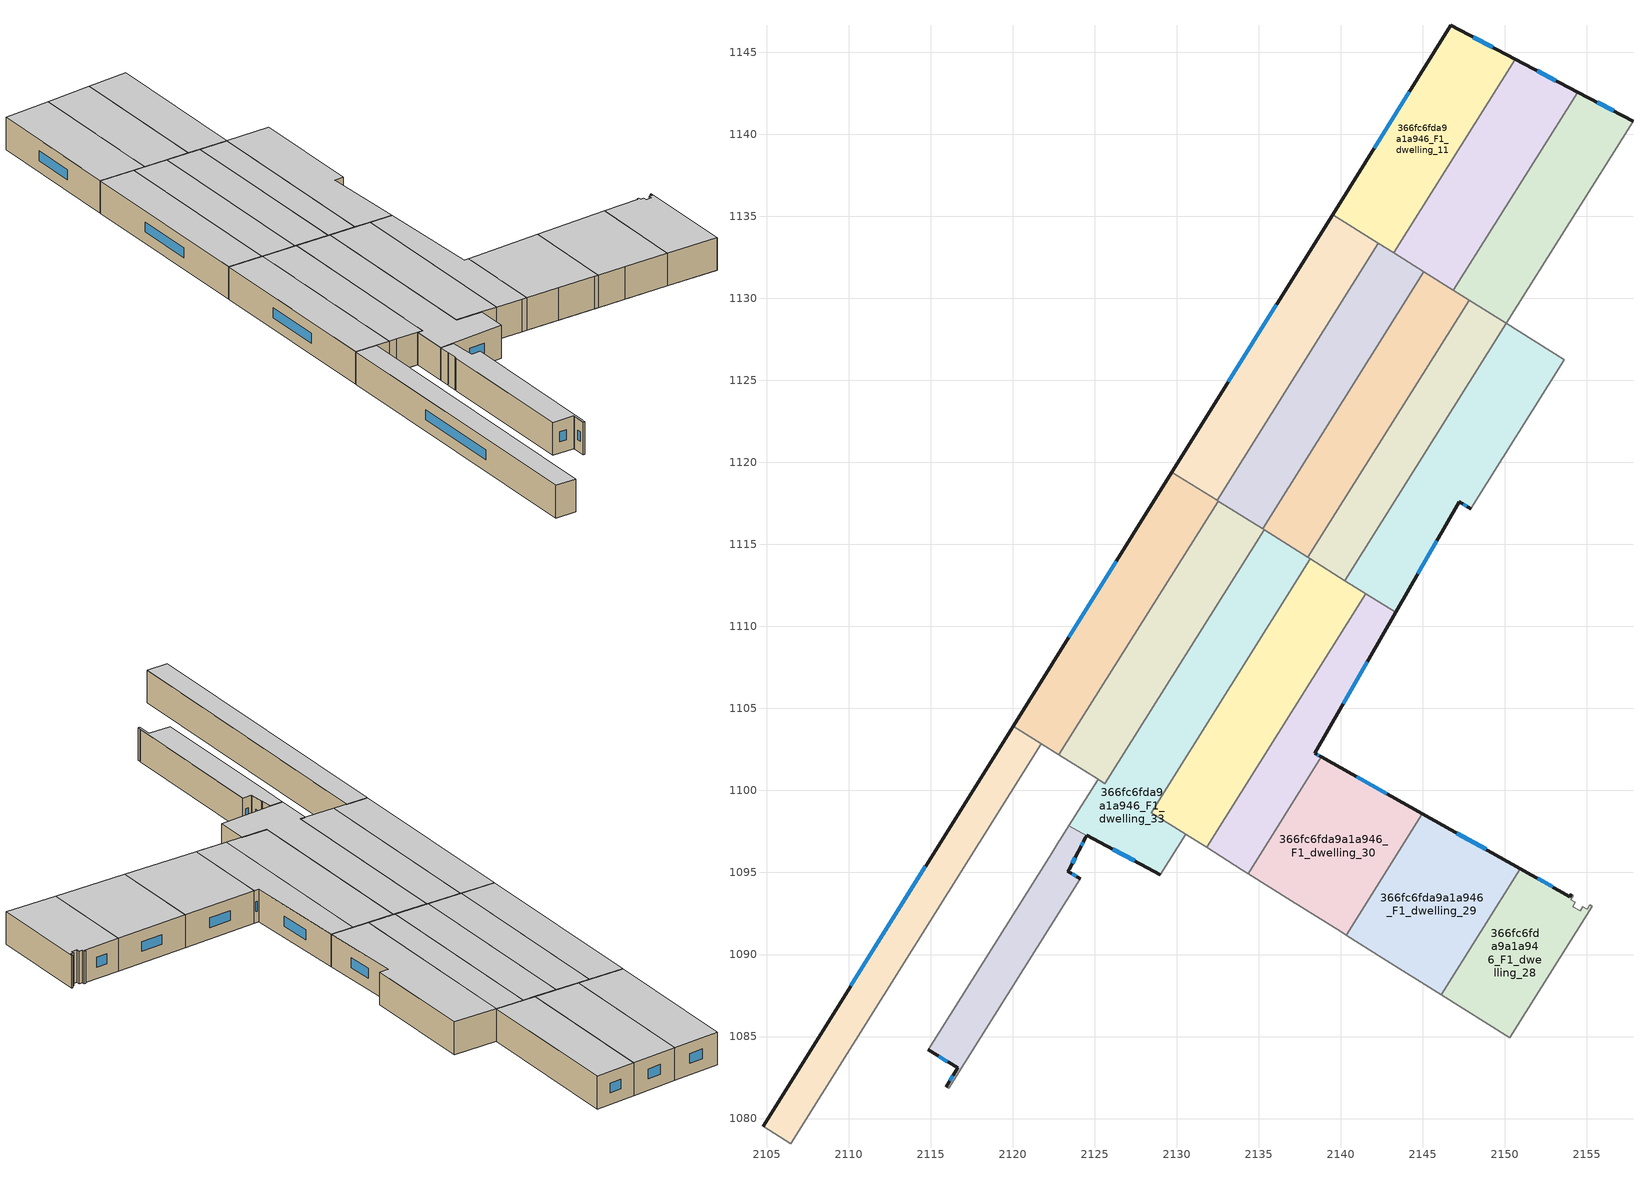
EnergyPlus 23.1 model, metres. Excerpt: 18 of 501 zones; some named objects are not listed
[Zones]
366fc6fda9a1a946_F1_dwelling_10
 floor to 366fc6fda9a1a946_F0_dwelling_10 (EU_floor_Construction): 2154.44,1142.58 2146.86,1130.49 2143.22,1132.77 2150.62,1144.58 z3
 wall outside (EU_wall_Construction): 2154.44,1142.58 2150.62,1144.58 z3:6
 wall to 366fc6fda9a1a946_F1_dwelling_11 (EU_wall_Construction): 2150.62,1144.58 2143.22,1132.77 z3:6
 wall to 366fc6fda9a1a946_F1_dwelling_9 (EU_wall_Construction): 2146.86,1130.49 2154.44,1142.58 z3:6
 wall to 366fc6fda9a1a946_F1_dwelling_22 (EU_wall_Construction): 2143.22,1132.77 2145.06,1131.62 z3:6
 wall to 366fc6fda9a1a946_F1_dwelling_21 (EU_wall_Construction): 2145.06,1131.62 2146.86,1130.49 z3:6
 window (EU_Window_Construction): 2153.1,1143.28 2151.96,1143.88 z4.05:4.95
 ceiling to 366fc6fda9a1a946_F2_dwelling_10 (EU_floor_Construction): 2146.86,1130.49 2154.44,1142.58 2150.62,1144.58 2143.22,1132.77 z6
366fc6fda9a1a946_F1_dwelling_11
 floor to 366fc6fda9a1a946_F0_dwelling_11 (EU_floor_Construction): 2150.62,1144.58 2143.22,1132.77 2139.5,1135.11 2146.71,1146.63 z3
 wall outside (EU_wall_Construction): 2150.62,1144.58 2146.71,1146.63 2139.5,1135.11 z3:6
 wall to 366fc6fda9a1a946_F1_dwelling_23 (EU_wall_Construction): 2139.5,1135.11 2142.29,1133.36 z3:6
 wall to 366fc6fda9a1a946_F1_dwelling_22 (EU_wall_Construction): 2142.29,1133.36 2143.22,1132.77 z3:6
 window (EU_Window_Construction): 2144.18,1142.59 2142.03,1139.15 / 2149.25,1145.3 2148.08,1145.91 z4.05:4.95
 ceiling to 366fc6fda9a1a946_F2_dwelling_11 (EU_floor_Construction): 2143.22,1132.77 2150.62,1144.58 2146.71,1146.63 2139.5,1135.11 z6
366fc6fda9a1a946_F1_dwelling_19
 floor to 366fc6fda9a1a946_F0_dwelling_19 (EU_floor_Construction): 2153.62,1126.25 2147.92,1117.17 2147.21,1117.59 2143.34,1110.85 2140.24,1112.8 2150.07,1128.47 z3
 wall outside (EU_wall_Construction): 2143.34,1110.85 2147.21,1117.59 2147.92,1117.17 z3:6
 wall to 366fc6fda9a1a946_F1_dwelling_20 (EU_wall_Construction): 2150.07,1128.47 2140.24,1112.8 z3:6
 wall to 366fc6fda9a1a946_F1_dwelling_18 (EU_wall_Construction): 2147.92,1117.17 2153.62,1126.25 z3:6
 wall to 366fc6fda9a1a946_F1_dwelling_31 (EU_wall_Construction): 2141.52,1112 2143.34,1110.85 z3:6
 wall to 366fc6fda9a1a946_F1_dwelling_8 (EU_wall_Construction): 2153.62,1126.25 2150.07,1128.47 z3:6
 wall to 366fc6fda9a1a946_F1_dwelling_32 (EU_wall_Construction): 2140.24,1112.8 2141.52,1112 z3:6
 window (EU_Window_Construction): 2144.7,1113.22 2145.85,1115.23 / 2147.46,1117.45 2147.67,1117.32 z4.05:4.95
 ceiling to 366fc6fda9a1a946_F2_dwelling_19 (EU_floor_Construction): 2147.92,1117.17 2153.62,1126.25 2150.07,1128.47 2140.24,1112.8 2143.34,1110.85 2147.21,1117.59 z6
366fc6fda9a1a946_F1_dwelling_20
 floor to 366fc6fda9a1a946_F0_dwelling_20 (EU_floor_Construction): 2150.07,1128.47 2140.24,1112.8 2138,1114.2 2147.83,1129.88 z3
 wall to 366fc6fda9a1a946_F1_dwelling_21 (EU_wall_Construction): 2147.83,1129.88 2138,1114.2 z3:6
 wall to 366fc6fda9a1a946_F1_dwelling_9 (EU_wall_Construction): 2150.07,1128.47 2147.83,1129.88 z3:6
 wall to 366fc6fda9a1a946_F1_dwelling_32 (EU_wall_Construction): 2138.14,1114.12 2140.24,1112.8 z3:6
 wall to 366fc6fda9a1a946_F1_dwelling_33 (EU_wall_Construction): 2138,1114.2 2138.14,1114.12 z3:6
 ceiling to 366fc6fda9a1a946_F2_dwelling_20 (EU_floor_Construction): 2140.24,1112.8 2150.07,1128.47 2147.83,1129.88 2138,1114.2 z6
366fc6fda9a1a946_F1_dwelling_21
 floor to 366fc6fda9a1a946_F0_dwelling_21 (EU_floor_Construction): 2147.83,1129.88 2138,1114.2 2135.23,1115.94 2145.06,1131.62 z3
 wall to 366fc6fda9a1a946_F1_dwelling_22 (EU_wall_Construction): 2145.06,1131.62 2135.23,1115.94 z3:6
 wall to 366fc6fda9a1a946_F1_dwelling_34 (EU_wall_Construction): 2135.23,1115.94 2138,1114.2 z3:6
 wall to 366fc6fda9a1a946_F1_dwelling_9 (EU_wall_Construction): 2147.83,1129.88 2146.86,1130.49 z3:6
 ceiling to 366fc6fda9a1a946_F2_dwelling_21 (EU_floor_Construction): 2138,1114.2 2147.83,1129.88 2145.06,1131.62 2135.23,1115.94 z6
366fc6fda9a1a946_F1_dwelling_22
 floor to 366fc6fda9a1a946_F0_dwelling_22 (EU_floor_Construction): 2145.06,1131.62 2135.23,1115.94 2132.45,1117.68 2142.29,1133.36 z3
 wall to 366fc6fda9a1a946_F1_dwelling_23 (EU_wall_Construction): 2142.29,1133.36 2132.45,1117.68 z3:6
 wall to 366fc6fda9a1a946_F1_dwelling_35 (EU_wall_Construction): 2132.45,1117.68 2132.52,1117.64 z3:6
 wall to 366fc6fda9a1a946_F1_dwelling_34 (EU_wall_Construction): 2132.52,1117.64 2135.23,1115.94 z3:6
 ceiling to 366fc6fda9a1a946_F2_dwelling_22 (EU_floor_Construction): 2135.23,1115.94 2145.06,1131.62 2142.29,1133.36 2132.45,1117.68 z6
366fc6fda9a1a946_F1_dwelling_23
 floor to 366fc6fda9a1a946_F0_dwelling_23 (EU_floor_Construction): 2142.29,1133.36 2132.45,1117.68 2129.7,1119.41 2139.5,1135.11 z3
 wall outside (EU_wall_Construction): 2139.5,1135.11 2129.7,1119.41 z3:6
 wall to 366fc6fda9a1a946_F1_dwelling_35 (EU_wall_Construction): 2129.7,1119.41 2132.45,1117.68 z3:6
 window (EU_Window_Construction): 2136.06,1129.6 2133.13,1124.91 z4.05:4.95
 ceiling to 366fc6fda9a1a946_F2_dwelling_23 (EU_floor_Construction): 2132.45,1117.68 2142.29,1133.36 2139.5,1135.11 2129.7,1119.41 z6
366fc6fda9a1a946_F1_dwelling_28
 floor to 366fc6fda9a1a946_F0_dwelling_28 (EU_floor_Construction): 2154.17,1093.59 2154.02,1093.33 2154.28,1093.18 2154.14,1092.92 2154.6,1092.66 2154.76,1092.92 2155.02,1092.77 2155.18,1093.02 2155.31,1092.95 2150.29,1084.94 2146.13,1087.54 2150.95,1095.23 2153.96,1093.54 2154.04,1093.67 z3
 wall outside (EU_wall_Construction): 2154.04,1093.67 2153.96,1093.54 2150.95,1095.23 z3:6
 wall to 366fc6fda9a1a946_F1_dwelling_27 (EU_wall_Construction): 2150.29,1084.94 2155.31,1092.95 2155.18,1093.02 2155.02,1092.77 2154.76,1092.92 2154.6,1092.66 2154.14,1092.92 2154.28,1093.18 2154.02,1093.33 2154.17,1093.59 2154.04,1093.67 z3:6
 wall to 366fc6fda9a1a946_F1_dwelling_29 (EU_wall_Construction): 2150.95,1095.23 2146.13,1087.54 z3:6
 wall to 366fc6fda9a1a946_F1_dwelling_36 (EU_wall_Construction): 2146.13,1087.54 2150.29,1084.94 z3:6
 window (EU_Window_Construction): 2152.91,1094.13 2152.01,1094.63 z4.05:4.95
 ceiling to 366fc6fda9a1a946_F2_dwelling_28 (EU_floor_Construction): 2150.29,1084.94 2155.31,1092.95 2155.18,1093.02 2155.02,1092.77 2154.76,1092.92 2154.6,1092.66 2154.14,1092.92 2154.28,1093.18 2154.02,1093.33 2154.17,1093.59 2154.04,1093.67 2153.96,1093.54 2150.95,1095.23 2146.13,1087.54 z6
366fc6fda9a1a946_F1_dwelling_29
 floor to 366fc6fda9a1a946_F0_dwelling_29 (EU_floor_Construction): 2150.95,1095.23 2146.13,1087.54 2140.33,1091.18 2144.97,1098.58 z3
 wall outside (EU_wall_Construction): 2150.95,1095.23 2144.97,1098.58 z3:6
 wall to 366fc6fda9a1a946_F1_dwelling_30 (EU_wall_Construction): 2144.97,1098.58 2140.33,1091.18 z3:6
 wall to 366fc6fda9a1a946_F1_dwelling_37 (EU_wall_Construction): 2142.57,1089.78 2146.13,1087.54 z3:6
 wall to 366fc6fda9a1a946_F1_dwelling_38 (EU_wall_Construction): 2140.33,1091.18 2142.57,1089.78 z3:6
 window (EU_Window_Construction): 2148.86,1096.4 2147.07,1097.41 z4.05:4.95
 ceiling to 366fc6fda9a1a946_F2_dwelling_29 (EU_floor_Construction): 2146.13,1087.54 2150.95,1095.23 2144.97,1098.58 2140.33,1091.18 z6
366fc6fda9a1a946_F1_dwelling_30
 floor to 366fc6fda9a1a946_F0_dwelling_30 (EU_floor_Construction): 2144.97,1098.58 2140.33,1091.18 2134.34,1094.94 2138.8,1102.05 z3
 wall outside (EU_wall_Construction): 2144.97,1098.58 2138.8,1102.05 z3:6
 wall to 366fc6fda9a1a946_F1_dwelling_31 (EU_wall_Construction): 2138.8,1102.05 2134.34,1094.94 z3:6
 wall to 366fc6fda9a1a946_F1_dwelling_39 (EU_wall_Construction): 2136.98,1093.29 2140.02,1091.37 z3:6
 wall to 366fc6fda9a1a946_F1_dwelling_40 (EU_wall_Construction): 2134.34,1094.94 2136.98,1093.29 z3:6
 wall to 366fc6fda9a1a946_F1_dwelling_38 (EU_wall_Construction): 2140.02,1091.37 2140.33,1091.18 z3:6
 window (EU_Window_Construction): 2142.81,1099.8 2140.97,1100.83 z4.05:4.95
 ceiling to 366fc6fda9a1a946_F2_dwelling_30 (EU_floor_Construction): 2140.33,1091.18 2144.97,1098.58 2138.8,1102.05 2134.34,1094.94 z6
366fc6fda9a1a946_F1_dwelling_31
 floor to 366fc6fda9a1a946_F0_dwelling_31 (EU_floor_Construction): 2143.34,1110.85 2138.42,1102.26 2138.8,1102.05 2134.34,1094.94 2131.81,1096.53 2141.52,1112 z3
 wall outside (EU_wall_Construction): 2138.8,1102.05 2138.42,1102.26 2143.34,1110.85 z3:6
 wall to 366fc6fda9a1a946_F1_dwelling_32 (EU_wall_Construction): 2141.52,1112 2131.81,1096.53 z3:6
 wall to 366fc6fda9a1a946_F1_dwelling_41 (EU_wall_Construction): 2131.81,1096.53 2133.96,1095.18 z3:6
 wall to 366fc6fda9a1a946_F1_dwelling_40 (EU_wall_Construction): 2133.96,1095.18 2134.34,1094.94 z3:6
 window (EU_Window_Construction): 2140.14,1105.28 2141.61,1107.84 / 2138.67,1102.12 2138.55,1102.19 z4.05:4.95
 ceiling to 366fc6fda9a1a946_F2_dwelling_31 (EU_floor_Construction): 2138.8,1102.05 2138.42,1102.26 2143.34,1110.85 2141.52,1112 2131.81,1096.53 2134.34,1094.94 z6
366fc6fda9a1a946_F1_dwelling_32
 floor to 366fc6fda9a1a946_F0_dwelling_32 (EU_floor_Construction): 2141.52,1112 2131.81,1096.53 2128.43,1098.65 2138.14,1114.12 z3
 wall to 366fc6fda9a1a946_F1_dwelling_33 (EU_wall_Construction): 2138.14,1114.12 2128.43,1098.65 2130.54,1097.32 z3:6
 wall to 366fc6fda9a1a946_F1_dwelling_41 (EU_wall_Construction): 2130.54,1097.33 2131.81,1096.53 z3:6
 ceiling to 366fc6fda9a1a946_F2_dwelling_32 (EU_floor_Construction): 2131.81,1096.53 2141.52,1112 2138.14,1114.12 2128.43,1098.65 z6
366fc6fda9a1a946_F1_dwelling_33
 floor to 366fc6fda9a1a946_F0_dwelling_33 (EU_floor_Construction): 2138.14,1114.12 2128.43,1098.65 2130.54,1097.33 2129,1094.87 2124.52,1097.27 2124.5,1097.24 2123.43,1097.86 2125.2,1100.67 2125.62,1100.41 2135.33,1115.88 z3
 wall outside (EU_wall_Construction): 2124.5,1097.24 2124.52,1097.27 2129,1094.87 z3:6
 wall to 366fc6fda9a1a946_F1_dwelling_34 (EU_wall_Construction): 2138,1114.2 2135.33,1115.88 2125.62,1100.41 2125.2,1100.67 z3:6
 wall to 366fc6fda9a1a946_F1_dwelling_41 (EU_wall_Construction): 2129,1094.87 2130.54,1097.33 z3:6
 wall to 366fc6fda9a1a946_F1_dwelling_44 (EU_wall_Construction): 2123.43,1097.86 2124.5,1097.24 z3:6
 wall to 366fc6fda9a1a946_F1_dwelling_45 (EU_wall_Construction): 2125.2,1100.67 2123.43,1097.86 z3:6
 window (EU_Window_Construction): 2126.09,1096.43 2127.43,1095.71 z4.05:4.95
 ceiling to 366fc6fda9a1a946_F2_dwelling_33 (EU_floor_Construction): 2130.54,1097.33 2128.43,1098.65 2138.14,1114.12 2135.33,1115.88 2125.62,1100.41 2125.2,1100.67 2123.43,1097.86 2124.5,1097.24 2124.52,1097.27 2129,1094.87 z6
366fc6fda9a1a946_F1_dwelling_34
 floor to 366fc6fda9a1a946_F0_dwelling_34 (EU_floor_Construction): 2135.33,1115.88 2125.62,1100.41 2122.81,1102.17 2132.52,1117.64 2138,1114.2 z3
 wall to 366fc6fda9a1a946_F1_dwelling_35 (EU_wall_Construction): 2132.52,1117.64 2122.81,1102.17 z3:6
 wall to 366fc6fda9a1a946_F1_dwelling_45 (EU_wall_Construction): 2123.43,1101.78 2125.2,1100.67 z3:6
 wall to 366fc6fda9a1a946_F1_dwelling_46 (EU_wall_Construction): 2122.81,1102.17 2123.43,1101.78 z3:6
 ceiling to 366fc6fda9a1a946_F2_dwelling_34 (EU_floor_Construction): 2125.62,1100.41 2135.33,1115.88 2138,1114.2 2132.52,1117.64 2122.81,1102.17 z6
366fc6fda9a1a946_F1_dwelling_35
 floor to 366fc6fda9a1a946_F0_dwelling_35 (EU_floor_Construction): 2132.52,1117.64 2122.81,1102.17 2120.02,1103.92 2129.7,1119.41 z3
 wall outside (EU_wall_Construction): 2129.7,1119.41 2120.02,1103.92 z3:6
 wall to 366fc6fda9a1a946_F1_dwelling_47 (EU_wall_Construction): 2120.02,1103.92 2121.74,1102.85 z3:6
 wall to 366fc6fda9a1a946_F1_dwelling_46 (EU_wall_Construction): 2121.74,1102.85 2122.81,1102.17 z3:6
 window (EU_Window_Construction): 2126.3,1113.98 2123.41,1109.35 z4.05:4.95
 ceiling to 366fc6fda9a1a946_F2_dwelling_35 (EU_floor_Construction): 2122.81,1102.17 2132.52,1117.64 2129.7,1119.41 2120.02,1103.92 z6
366fc6fda9a1a946_F1_dwelling_44
 floor to 366fc6fda9a1a946_F0_dwelling_44 (EU_floor_Construction): 2124.5,1097.24 2124.45,1097.13 2124.03,1096.33 2124.01,1096.3 2123.99,1096.26 2123.44,1095.2 2123.37,1095.07 2124.12,1094.63 2116.26,1082.09 2116.22,1082.03 2116.1,1081.84 2115.94,1081.93 2116.57,1082.96 2116.65,1083.09 2114.85,1084.18 2122.23,1095.94 2122.37,1096.16 2122.84,1096.92 2122.87,1096.96 2123.43,1097.86 z3
 wall outside (EU_wall_Construction): 2114.85,1084.18 2116.65,1083.09 2116.57,1082.96 2115.94,1081.93 / 2124.12,1094.63 2123.37,1095.07 2123.44,1095.2 2123.99,1096.26 2124.01,1096.3 2124.03,1096.33 2124.45,1097.13 2124.5,1097.24 z3:6
 wall to 366fc6fda9a1a946_F1_dwelling_43 (EU_wall_Construction): 2115.94,1081.93 2116.1,1081.84 2116.22,1082.03 2116.26,1082.09 2124.12,1094.63 z3:6
 wall to 366fc6fda9a1a946_F1_dwelling_45 (EU_wall_Construction): 2122.86,1096.95 2122.84,1096.92 2122.37,1096.16 2122.23,1095.94 2114.85,1084.18 / 2123.43,1097.85 2122.87,1096.96 z3:6
 window (EU_Window_Construction): 2115.48,1083.8 2116.02,1083.47 / 2124.18,1096.61 2124.3,1096.85 / 2123.63,1095.57 2123.8,1095.89 / 2123.86,1094.78 2123.63,1094.91 / 2116.35,1082.6 2116.16,1082.29 z4.05:4.95
 ceiling to 366fc6fda9a1a946_F2_dwelling_44 (EU_floor_Construction): 2116.65,1083.09 2116.57,1082.96 2115.94,1081.93 2116.1,1081.84 2116.22,1082.03 2116.26,1082.09 2124.12,1094.63 2123.37,1095.07 2123.44,1095.2 2123.99,1096.26 2124.01,1096.3 2124.03,1096.33 2124.45,1097.13 2124.5,1097.24 2123.43,1097.86 2122.87,1096.96 2122.84,1096.92 2122.37,1096.16 2122.23,1095.94 2114.85,1084.18 z6
366fc6fda9a1a946_F1_dwelling_47
 floor to 366fc6fda9a1a946_F0_dwelling_47 (EU_floor_Construction): 2121.74,1102.85 2106.45,1078.48 2104.78,1079.53 2120.02,1103.92 z3
 wall outside (EU_wall_Construction): 2120.02,1103.92 2104.78,1079.53 z3:6
 wall to 366fc6fda9a1a946_F1_dwelling_46 (EU_wall_Construction): 2106.45,1078.48 2121.74,1102.85 z3:6
 wall to 366fc6fda9a1a946_F1_dwelling_59 (EU_wall_Construction): 2104.78,1079.53 2106.45,1078.48 z3:6
 window (EU_Window_Construction): 2114.67,1095.37 2110.12,1088.08 z4.05:4.95
 ceiling to 366fc6fda9a1a946_F2_dwelling_47 (EU_floor_Construction): 2106.45,1078.48 2121.74,1102.85 2120.02,1103.92 2104.78,1079.53 z6
366fc6fda9a1a946_F1_dwelling_9
 floor to 366fc6fda9a1a946_F0_dwelling_9 (EU_floor_Construction): 2157.81,1140.81 2150.07,1128.47 2146.86,1130.49 2154.44,1142.58 z3
 wall outside (EU_wall_Construction): 2157.81,1140.81 2154.44,1142.58 z3:6
 wall to 366fc6fda9a1a946_F1_dwelling_8 (EU_wall_Construction): 2150.07,1128.47 2157.81,1140.81 z3:6
 window (EU_Window_Construction): 2156.63,1141.43 2155.62,1141.96 z4.05:4.95
 ceiling to 366fc6fda9a1a946_F2_dwelling_9 (EU_floor_Construction): 2150.07,1128.47 2157.81,1140.81 2154.44,1142.58 2146.86,1130.49 z6
[Building]
EU S2 Campaign: North Axis=0; Terrain=City; Solar Distribution=FullExterior
[Site:Location]
Bologna: Latitude=44.5; Longitude=11.25; Time Zone=1; Elevation=37
[SizingPeriod:WeatherFileDays]
AnnualSizingPeriod: Begin Month=1; Begin Day of Month=1; End Month=12; End Day of Month=31; Day of Week for Start Day=Monday; Use Weather File Daylight Saving Period=No; Use Weather File Rain and Snow Indicators=No
[MATERIAL]
EU_InternalMass_Material: Roughness=MediumRough; Thickness=0.1; Conductivity=1; Density=1800; Specific Heat=900; Thermal Absorptance=0.9; Solar Absorptance=0.7; Visible Absorptance=0.7
[MATERIAL:NOMASS] Roughness=MediumRough; Thermal Absorptance=0.9; Solar Absorptance=0.7; Visible Absorptance=0.7
Name | Thermal Resistance
EU_wall_NoMass | 0.890213
EU_floor_NoMass | 0.79516
[WINDOWMATERIAL:SIMPLEGLAZINGSYSTEM]
EU_Window_SimpleGlazing: UFactor=4.49146; Solar Heat Gain Coefficient=0.85; Visible Transmittance=0.85
[CONSTRUCTION]
EU_wall_Construction: EU_wall_NoMass
EU_floor_Construction: EU_floor_NoMass
EU_Window_Construction: EU_Window_SimpleGlazing
EU_InternalMass_Construction: EU_InternalMass_Material
[ZONE] Type=1; Multiplier=1; Ceiling Height=autocalculate; Floor Area=autocalculate; Part of Total Floor Area=Yes
Name | Volume
366fc6fda9a1a946_F1_dwelling_10 | 181.701
366fc6fda9a1a946_F1_dwelling_11 | 181.671
366fc6fda9a1a946_F1_dwelling_19 | 216.33
366fc6fda9a1a946_F1_dwelling_20 | 146.996
366fc6fda9a1a946_F1_dwelling_21 | 181.668
366fc6fda9a1a946_F1_dwelling_22; 366fc6fda9a1a946_F1_dwelling_35 | 181.658
366fc6fda9a1a946_F1_dwelling_23 | 181.665
366fc6fda9a1a946_F1_dwelling_28 | 134.333
366fc6fda9a1a946_F1_dwelling_29 | 182.824
366fc6fda9a1a946_F1_dwelling_30 | 181.67
366fc6fda9a1a946_F1_dwelling_31 | 144.683
366fc6fda9a1a946_F1_dwelling_32 | 218.666
366fc6fda9a1a946_F1_dwelling_33 | 240.657
366fc6fda9a1a946_F1_dwelling_34 | 181.673
366fc6fda9a1a946_F1_dwelling_44 | 105.242
366fc6fda9a1a946_F1_dwelling_47 | 172.937
366fc6fda9a1a946_F1_dwelling_9 | 164.176
[INTERNALMASS] Construction=EU_InternalMass_Construction
Name | Zone or ZoneList | Surface Area
366fc6fda9a1a946_F1_dwelling_9_EU_InternalMass | 366fc6fda9a1a946_F1_dwelling_9 | 54.7256
366fc6fda9a1a946_F1_dwelling_10_EU_InternalMass | 366fc6fda9a1a946_F1_dwelling_10 | 60.5669
366fc6fda9a1a946_F1_dwelling_11_EU_InternalMass | 366fc6fda9a1a946_F1_dwelling_11 | 60.5571
366fc6fda9a1a946_F1_dwelling_19_EU_InternalMass | 366fc6fda9a1a946_F1_dwelling_19 | 72.1097
366fc6fda9a1a946_F1_dwelling_20_EU_InternalMass | 366fc6fda9a1a946_F1_dwelling_20 | 48.9985
366fc6fda9a1a946_F1_dwelling_21_EU_InternalMass | 366fc6fda9a1a946_F1_dwelling_21 | 60.5562
366fc6fda9a1a946_F1_dwelling_22_EU_InternalMass | 366fc6fda9a1a946_F1_dwelling_22 | 60.5527
366fc6fda9a1a946_F1_dwelling_23_EU_InternalMass | 366fc6fda9a1a946_F1_dwelling_23 | 60.555
366fc6fda9a1a946_F1_dwelling_28_EU_InternalMass | 366fc6fda9a1a946_F1_dwelling_28 | 44.7775
366fc6fda9a1a946_F1_dwelling_29_EU_InternalMass | 366fc6fda9a1a946_F1_dwelling_29 | 60.9414
366fc6fda9a1a946_F1_dwelling_30_EU_InternalMass | 366fc6fda9a1a946_F1_dwelling_30 | 60.5566
366fc6fda9a1a946_F1_dwelling_31_EU_InternalMass | 366fc6fda9a1a946_F1_dwelling_31 | 48.2279
366fc6fda9a1a946_F1_dwelling_32_EU_InternalMass | 366fc6fda9a1a946_F1_dwelling_32 | 72.8886
366fc6fda9a1a946_F1_dwelling_33_EU_InternalMass | 366fc6fda9a1a946_F1_dwelling_33 | 80.2195
366fc6fda9a1a946_F1_dwelling_34_EU_InternalMass | 366fc6fda9a1a946_F1_dwelling_34 | 60.56
366fc6fda9a1a946_F1_dwelling_35_EU_InternalMass | 366fc6fda9a1a946_F1_dwelling_35 | 60.5526
366fc6fda9a1a946_F1_dwelling_44_EU_InternalMass | 366fc6fda9a1a946_F1_dwelling_44 | 35.0808
366fc6fda9a1a946_F1_dwelling_47_EU_InternalMass | 366fc6fda9a1a946_F1_dwelling_47 | 57.6456
[OTHEREQUIPMENT] Fuel Type=Electricity; Design Level Calculation Method=Watts/Area; Power per Zone Floor Area=1; Fraction Latent=0; Fraction Radiant=0; Fraction Lost=0; Carbon Dioxide Generation Rate=0; EndUse Subcategory=EU_Step8_InternalGains
Name | Zone or ZoneList or Space or SpaceList | Schedule
EU_Step8_InternalGain_366fc6fda9a1a946_F1_dwelling_9_f000 | 366fc6fda9a1a946_F1_dwelling_9 | EU_Step8_GainSchedule_366fc6fda9a1a946_F1_dwelling_9_f000
EU_Step8_InternalGain_366fc6fda9a1a946_F1_dwelling_10_f000 | 366fc6fda9a1a946_F1_dwelling_10 | EU_Step8_GainSchedule_366fc6fda9a1a946_F1_dwelling_10_f000
EU_Step8_InternalGain_366fc6fda9a1a946_F1_dwelling_11_f000 | 366fc6fda9a1a946_F1_dwelling_11 | EU_Step8_GainSchedule_366fc6fda9a1a946_F1_dwelling_11_f000
EU_Step8_InternalGain_366fc6fda9a1a946_F1_dwelling_19_f000 | 366fc6fda9a1a946_F1_dwelling_19 | EU_Step8_GainSchedule_366fc6fda9a1a946_F1_dwelling_19_f000
EU_Step8_InternalGain_366fc6fda9a1a946_F1_dwelling_20_f000 | 366fc6fda9a1a946_F1_dwelling_20 | EU_Step8_GainSchedule_366fc6fda9a1a946_F1_dwelling_20_f000
EU_Step8_InternalGain_366fc6fda9a1a946_F1_dwelling_21_f000 | 366fc6fda9a1a946_F1_dwelling_21 | EU_Step8_GainSchedule_366fc6fda9a1a946_F1_dwelling_21_f000
EU_Step8_InternalGain_366fc6fda9a1a946_F1_dwelling_22_f000 | 366fc6fda9a1a946_F1_dwelling_22 | EU_Step8_GainSchedule_366fc6fda9a1a946_F1_dwelling_22_f000
EU_Step8_InternalGain_366fc6fda9a1a946_F1_dwelling_23_f000 | 366fc6fda9a1a946_F1_dwelling_23 | EU_Step8_GainSchedule_366fc6fda9a1a946_F1_dwelling_23_f000
EU_Step8_InternalGain_366fc6fda9a1a946_F1_dwelling_28_f000 | 366fc6fda9a1a946_F1_dwelling_28 | EU_Step8_GainSchedule_366fc6fda9a1a946_F1_dwelling_28_f000
EU_Step8_InternalGain_366fc6fda9a1a946_F1_dwelling_29_f000 | 366fc6fda9a1a946_F1_dwelling_29 | EU_Step8_GainSchedule_366fc6fda9a1a946_F1_dwelling_29_f000
EU_Step8_InternalGain_366fc6fda9a1a946_F1_dwelling_30_f000 | 366fc6fda9a1a946_F1_dwelling_30 | EU_Step8_GainSchedule_366fc6fda9a1a946_F1_dwelling_30_f000
EU_Step8_InternalGain_366fc6fda9a1a946_F1_dwelling_31_f000 | 366fc6fda9a1a946_F1_dwelling_31 | EU_Step8_GainSchedule_366fc6fda9a1a946_F1_dwelling_31_f000
EU_Step8_InternalGain_366fc6fda9a1a946_F1_dwelling_32_f000 | 366fc6fda9a1a946_F1_dwelling_32 | EU_Step8_GainSchedule_366fc6fda9a1a946_F1_dwelling_32_f000
EU_Step8_InternalGain_366fc6fda9a1a946_F1_dwelling_33_f000 | 366fc6fda9a1a946_F1_dwelling_33 | EU_Step8_GainSchedule_366fc6fda9a1a946_F1_dwelling_33_f000
EU_Step8_InternalGain_366fc6fda9a1a946_F1_dwelling_34_f000 | 366fc6fda9a1a946_F1_dwelling_34 | EU_Step8_GainSchedule_366fc6fda9a1a946_F1_dwelling_34_f000
EU_Step8_InternalGain_366fc6fda9a1a946_F1_dwelling_35_f000 | 366fc6fda9a1a946_F1_dwelling_35 | EU_Step8_GainSchedule_366fc6fda9a1a946_F1_dwelling_35_f000
EU_Step8_InternalGain_366fc6fda9a1a946_F1_dwelling_44_f000 | 366fc6fda9a1a946_F1_dwelling_44 | EU_Step8_GainSchedule_366fc6fda9a1a946_F1_dwelling_44_f000
EU_Step8_InternalGain_366fc6fda9a1a946_F1_dwelling_47_f000 | 366fc6fda9a1a946_F1_dwelling_47 | EU_Step8_GainSchedule_366fc6fda9a1a946_F1_dwelling_47_f000
[ZONEVENTILATION:DESIGNFLOWRATE] Schedule=EU_AlwaysOn; Design Flow Rate Calculation Method=AirChanges/Hour; Air Changes per Hour=0.718634; Ventilation Type=Natural; Fan Pressure Rise=0; Fan Total Efficiency=1; Constant Term Coefficient=1; Temperature Term Coefficient=0; Velocity Term Coefficient=0; Velocity Squared Term Coefficient=0; Minimum Indoor Temperature=-100; Maximum Indoor Temperature=100; Delta Temperature=-100; Minimum Outdoor Temperature=-100; Maximum Outdoor Temperature=100; Maximum Wind Speed=40
Name | Zone or ZoneList or Space or SpaceList
EU_ConstantAir_366fc6fda9a1a946_F1_dwelling_9 | 366fc6fda9a1a946_F1_dwelling_9
EU_ConstantAir_366fc6fda9a1a946_F1_dwelling_10 | 366fc6fda9a1a946_F1_dwelling_10
EU_ConstantAir_366fc6fda9a1a946_F1_dwelling_11 | 366fc6fda9a1a946_F1_dwelling_11
EU_ConstantAir_366fc6fda9a1a946_F1_dwelling_19 | 366fc6fda9a1a946_F1_dwelling_19
EU_ConstantAir_366fc6fda9a1a946_F1_dwelling_20 | 366fc6fda9a1a946_F1_dwelling_20
EU_ConstantAir_366fc6fda9a1a946_F1_dwelling_21 | 366fc6fda9a1a946_F1_dwelling_21
EU_ConstantAir_366fc6fda9a1a946_F1_dwelling_22 | 366fc6fda9a1a946_F1_dwelling_22
EU_ConstantAir_366fc6fda9a1a946_F1_dwelling_23 | 366fc6fda9a1a946_F1_dwelling_23
EU_ConstantAir_366fc6fda9a1a946_F1_dwelling_28 | 366fc6fda9a1a946_F1_dwelling_28
EU_ConstantAir_366fc6fda9a1a946_F1_dwelling_29 | 366fc6fda9a1a946_F1_dwelling_29
EU_ConstantAir_366fc6fda9a1a946_F1_dwelling_30 | 366fc6fda9a1a946_F1_dwelling_30
EU_ConstantAir_366fc6fda9a1a946_F1_dwelling_31 | 366fc6fda9a1a946_F1_dwelling_31
EU_ConstantAir_366fc6fda9a1a946_F1_dwelling_32 | 366fc6fda9a1a946_F1_dwelling_32
EU_ConstantAir_366fc6fda9a1a946_F1_dwelling_33 | 366fc6fda9a1a946_F1_dwelling_33
EU_ConstantAir_366fc6fda9a1a946_F1_dwelling_34 | 366fc6fda9a1a946_F1_dwelling_34
EU_ConstantAir_366fc6fda9a1a946_F1_dwelling_35 | 366fc6fda9a1a946_F1_dwelling_35
EU_ConstantAir_366fc6fda9a1a946_F1_dwelling_44 | 366fc6fda9a1a946_F1_dwelling_44
EU_ConstantAir_366fc6fda9a1a946_F1_dwelling_47 | 366fc6fda9a1a946_F1_dwelling_47
[HVACTEMPLATE:ZONE:IDEALLOADSAIRSYSTEM] System Availability Schedule=EU_AlwaysOn; Maximum Heating Supply Air Temperature=50; Minimum Cooling Supply Air Temperature=13; Maximum Heating Supply Air Humidity Ratio=0.0156; Minimum Cooling Supply Air Humidity Ratio=0.0077; Heating Limit=NoLimit; Cooling Limit=NoLimit; Heating Availability Schedule=EU_AlwaysOn; Cooling Availability Schedule=EU_CoolingOff; Dehumidification Control Type=ConstantSensibleHeatRatio; Cooling Sensible Heat Ratio=0.7; Dehumidification Setpoint=60; Humidification Control Type=None; Humidification Setpoint=30; Outdoor Air Method=None; Outdoor Air Flow Rate per Person=0.00944; Outdoor Air Flow Rate per Zone Floor Area=0; Outdoor Air Flow Rate per Zone=0; Demand Controlled Ventilation Type=None; Outdoor Air Economizer Type=NoEconomizer; Heat Recovery Type=None; Sensible Heat Recovery Effectiveness=0.7; Latent Heat Recovery Effectiveness=0.65
Name | Template Thermostat
366fc6fda9a1a946_F1_dwelling_9 | EU_HeatOnly_366fc6fda9a1a946_F1_dwelling_9
366fc6fda9a1a946_F1_dwelling_10 | EU_HeatOnly_366fc6fda9a1a946_F1_dwelling_10
366fc6fda9a1a946_F1_dwelling_11 | EU_HeatOnly_366fc6fda9a1a946_F1_dwelling_11
366fc6fda9a1a946_F1_dwelling_19 | EU_HeatOnly_366fc6fda9a1a946_F1_dwelling_19
366fc6fda9a1a946_F1_dwelling_20 | EU_HeatOnly_366fc6fda9a1a946_F1_dwelling_20
366fc6fda9a1a946_F1_dwelling_21 | EU_HeatOnly_366fc6fda9a1a946_F1_dwelling_21
366fc6fda9a1a946_F1_dwelling_22 | EU_HeatOnly_366fc6fda9a1a946_F1_dwelling_22
366fc6fda9a1a946_F1_dwelling_23 | EU_HeatOnly_366fc6fda9a1a946_F1_dwelling_23
366fc6fda9a1a946_F1_dwelling_28 | EU_HeatOnly_366fc6fda9a1a946_F1_dwelling_28
366fc6fda9a1a946_F1_dwelling_29 | EU_HeatOnly_366fc6fda9a1a946_F1_dwelling_29
366fc6fda9a1a946_F1_dwelling_30 | EU_HeatOnly_366fc6fda9a1a946_F1_dwelling_30
366fc6fda9a1a946_F1_dwelling_31 | EU_HeatOnly_366fc6fda9a1a946_F1_dwelling_31
366fc6fda9a1a946_F1_dwelling_32 | EU_HeatOnly_366fc6fda9a1a946_F1_dwelling_32
366fc6fda9a1a946_F1_dwelling_33 | EU_HeatOnly_366fc6fda9a1a946_F1_dwelling_33
366fc6fda9a1a946_F1_dwelling_34 | EU_HeatOnly_366fc6fda9a1a946_F1_dwelling_34
366fc6fda9a1a946_F1_dwelling_35 | EU_HeatOnly_366fc6fda9a1a946_F1_dwelling_35
366fc6fda9a1a946_F1_dwelling_44 | EU_HeatOnly_366fc6fda9a1a946_F1_dwelling_44
366fc6fda9a1a946_F1_dwelling_47 | EU_HeatOnly_366fc6fda9a1a946_F1_dwelling_47
[SIZING:ZONE] Zone Cooling Design Supply Air Temperature Input Method=SupplyAirTemperature; Zone Cooling Design Supply Air Temperature=13; Zone Heating Design Supply Air Temperature Input Method=SupplyAirTemperature; Zone Heating Design Supply Air Temperature=50; Zone Cooling Design Supply Air Humidity Ratio=0.008; Zone Heating Design Supply Air Humidity Ratio=0.008; Cooling Design Air Flow Method=DesignDay; Cooling Design Air Flow Rate=0; Cooling Minimum Air Flow per Zone Floor Area=0.000762; Cooling Minimum Air Flow=0; Cooling Minimum Air Flow Fraction=0.2; Heating Design Air Flow Method=DesignDay; Heating Design Air Flow Rate=0; Heating Maximum Air Flow per Zone Floor Area=0.002032; Heating Maximum Air Flow=0.141576; Heating Maximum Air Flow Fraction=0.3; Account for Dedicated Outdoor Air System=No; Dedicated Outdoor Air System Control Strategy=NeutralSupplyAir; Dedicated Outdoor Air Low Setpoint Temperature for Design=autosize; Dedicated Outdoor Air High Setpoint Temperature for Design=autosize; Zone Load Sizing Method=Sensible Load Only No Latent Load; Zone Latent Cooling Design Supply Air Humidity Ratio Input Method=HumidityRatioDifference; Zone Cooling Design Supply Air Humidity Ratio Difference=0.005; Zone Latent Heating Design Supply Air Humidity Ratio Input Method=HumidityRatioDifference; Zone Humidification Design Supply Air Humidity Ratio Difference=0.005
366fc6fda9a1a946_F1_dwelling_9; 366fc6fda9a1a946_F1_dwelling_10; 366fc6fda9a1a946_F1_dwelling_11; 366fc6fda9a1a946_F1_dwelling_19; 366fc6fda9a1a946_F1_dwelling_20; 366fc6fda9a1a946_F1_dwelling_21; 366fc6fda9a1a946_F1_dwelling_22; 366fc6fda9a1a946_F1_dwelling_23; 366fc6fda9a1a946_F1_dwelling_28; 366fc6fda9a1a946_F1_dwelling_29; 366fc6fda9a1a946_F1_dwelling_30; 366fc6fda9a1a946_F1_dwelling_31; 366fc6fda9a1a946_F1_dwelling_32; 366fc6fda9a1a946_F1_dwelling_33; 366fc6fda9a1a946_F1_dwelling_34; 366fc6fda9a1a946_F1_dwelling_35; 366fc6fda9a1a946_F1_dwelling_44; 366fc6fda9a1a946_F1_dwelling_47
[SCHEDULE:CONSTANT]
Name | Hourly Value
EU_AlwaysOn | 1
EU_CoolingOff | 0
[SCHEDULE:FILE] Column Number=1; Rows to Skip at Top=0; Number of Hours of Data=8760; Column Separator=Comma; Interpolate to Timestep=No; Minutes per Item=60; Adjust Schedule for Daylight Savings=Yes
Name | File
EU_Step8_GainSchedule_366fc6fda9a1a946_F1_dwelling_9_f000 | ../../schedules/366fc6fda9a1a946/366fc6fda9a1a946_F1_dwelling_9_f000_gain.csv
EU_Step8_GainSchedule_366fc6fda9a1a946_F1_dwelling_10_f000 | ../../schedules/366fc6fda9a1a946/366fc6fda9a1a946_F1_dwelling_10_f000_gain.csv
EU_Step8_GainSchedule_366fc6fda9a1a946_F1_dwelling_11_f000 | ../../schedules/366fc6fda9a1a946/366fc6fda9a1a946_F1_dwelling_11_f000_gain.csv
EU_Step8_GainSchedule_366fc6fda9a1a946_F1_dwelling_19_f000 | ../../schedules/366fc6fda9a1a946/366fc6fda9a1a946_F1_dwelling_19_f000_gain.csv
EU_Step8_GainSchedule_366fc6fda9a1a946_F1_dwelling_20_f000 | ../../schedules/366fc6fda9a1a946/366fc6fda9a1a946_F1_dwelling_20_f000_gain.csv
EU_Step8_GainSchedule_366fc6fda9a1a946_F1_dwelling_21_f000 | ../../schedules/366fc6fda9a1a946/366fc6fda9a1a946_F1_dwelling_21_f000_gain.csv
EU_Step8_GainSchedule_366fc6fda9a1a946_F1_dwelling_22_f000 | ../../schedules/366fc6fda9a1a946/366fc6fda9a1a946_F1_dwelling_22_f000_gain.csv
EU_Step8_GainSchedule_366fc6fda9a1a946_F1_dwelling_23_f000 | ../../schedules/366fc6fda9a1a946/366fc6fda9a1a946_F1_dwelling_23_f000_gain.csv
EU_Step8_GainSchedule_366fc6fda9a1a946_F1_dwelling_28_f000 | ../../schedules/366fc6fda9a1a946/366fc6fda9a1a946_F1_dwelling_28_f000_gain.csv
EU_Step8_GainSchedule_366fc6fda9a1a946_F1_dwelling_29_f000 | ../../schedules/366fc6fda9a1a946/366fc6fda9a1a946_F1_dwelling_29_f000_gain.csv
EU_Step8_GainSchedule_366fc6fda9a1a946_F1_dwelling_30_f000 | ../../schedules/366fc6fda9a1a946/366fc6fda9a1a946_F1_dwelling_30_f000_gain.csv
EU_Step8_GainSchedule_366fc6fda9a1a946_F1_dwelling_31_f000 | ../../schedules/366fc6fda9a1a946/366fc6fda9a1a946_F1_dwelling_31_f000_gain.csv
EU_Step8_GainSchedule_366fc6fda9a1a946_F1_dwelling_32_f000 | ../../schedules/366fc6fda9a1a946/366fc6fda9a1a946_F1_dwelling_32_f000_gain.csv
EU_Step8_GainSchedule_366fc6fda9a1a946_F1_dwelling_33_f000 | ../../schedules/366fc6fda9a1a946/366fc6fda9a1a946_F1_dwelling_33_f000_gain.csv
EU_Step8_GainSchedule_366fc6fda9a1a946_F1_dwelling_34_f000 | ../../schedules/366fc6fda9a1a946/366fc6fda9a1a946_F1_dwelling_34_f000_gain.csv
EU_Step8_GainSchedule_366fc6fda9a1a946_F1_dwelling_35_f000 | ../../schedules/366fc6fda9a1a946/366fc6fda9a1a946_F1_dwelling_35_f000_gain.csv
EU_Step8_GainSchedule_366fc6fda9a1a946_F1_dwelling_44_f000 | ../../schedules/366fc6fda9a1a946/366fc6fda9a1a946_F1_dwelling_44_f000_gain.csv
EU_Step8_GainSchedule_366fc6fda9a1a946_F1_dwelling_47_f000 | ../../schedules/366fc6fda9a1a946/366fc6fda9a1a946_F1_dwelling_47_f000_gain.csv
